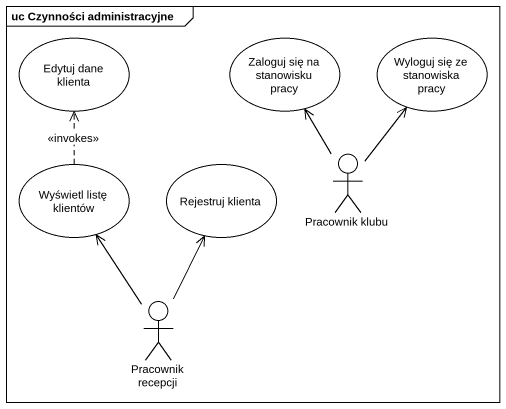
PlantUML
@startuml
mainframe uc Czynności administracyjne
usecase "Edytuj dane klienta" as Edytuj_dane_klienta
usecase "Zaloguj się na stanowisku pracy" as Zaloguj_się_na_stanowisku
usecase "Wyloguj się ze stanowiska pracy" as Wyloguj_się_ze_stanowiska
usecase "Wyświetl listę klientów" as Wyświetl_listę_klientów
usecase "Rejestruj klienta" as Rejestruj_klienta
actor "Pracownik klubu" as Pracownik_klubu
actor "Pracownik recepcji" as Pracownik_recepcji
Wyświetl_listę_klientów .up.> Edytuj_dane_klienta : <<invokes>>
Pracownik_klubu -up-> Zaloguj_się_na_stanowisku
Pracownik_klubu -up-> Wyloguj_się_ze_stanowiska
Pracownik_recepcji -up-> Wyświetl_listę_klientów
Pracownik_recepcji -up-> Rejestruj_klienta
@enduml
